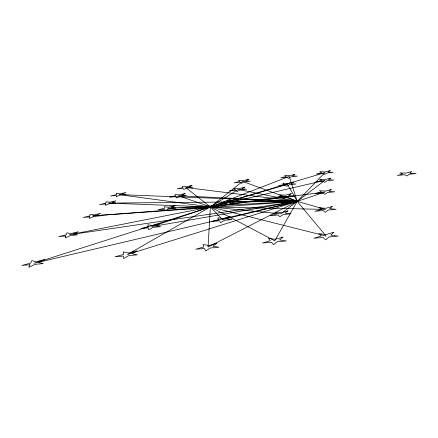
<?xml version="1.0" encoding="UTF-8"?>
<svg xmlns="http://www.w3.org/2000/svg" width="438" height="438" viewBox="0 0 438 438"><rect width="100%" height="100%" fill="white"/><g stroke="black" fill="none" stroke-linecap="round" stroke-linejoin="round"><path stroke-width="0.66" d="M210.382 206.928L208.061 247.027L297.221 201.392L325.193 191.997L210.382 206.928L92.746 215.874L297.221 201.392L325.527 209.419L210.382 206.928L108.558 203.095L297.221 201.392L324.832 172.627L210.382 206.928L34.126 263.265L297.221 201.392L326.025 236.011L210.382 206.928L178.458 195.742L297.221 201.392L289.244 176.426L210.382 206.928L151.608 226.638L297.221 201.392L287.476 184.272L210.382 206.928L69.363 234.779L297.221 201.392L274.736 240.801L210.382 206.928L185.624 187.497L297.221 201.392L127.338 254.566L210.382 206.928L238.387 189.435L297.221 201.392L222.493 219.619L210.382 206.928L119.054 194.609L297.221 201.392L284.799 196.147L210.382 206.928L167.65 208.181L297.221 201.392L242.619 181.409L210.382 206.928L280.813 213.843L324.974 180.33L210.382 206.928L231.998 201.573L297.221 201.392M123.532 251.998L123.472 254.462L115.09 256.75L123.483 256.049L123.593 258.59L128.854 255.589L137.357 254.834L132.101 253.711L137.045 250.821L128.767 253.033L123.532 251.998M105.695 203.988L105.607 205.34L109.571 203.604L115.703 202.975L112.029 202.515L115.796 200.823L109.686 202.23L105.996 201.809L105.788 203.139L99.634 204.584L105.695 203.988M116.503 193.476L116.398 194.669L110.59 196.005L116.366 195.43L116.377 196.64L120.067 195.052L125.909 194.45L122.35 194.061L125.848 192.517L120.078 193.826L116.503 193.476M89.615 216.887L89.357 218.469L93.765 216.481L100.329 215.83L96.491 215.239L100.669 213.317L94.05 214.877L90.195 214.335L89.817 215.89L83.132 217.5L89.615 216.887M65.809 235.978L65.267 237.933L70.354 235.556L77.553 234.872L73.507 234.067L78.331 231.762L70.929 233.574L66.866 232.835L66.198 234.746L58.714 236.613L65.809 235.978M29.91 264.766L28.837 267.361L35.045 264.322L43.181 263.599L38.883 262.428L44.753 259.493L36.146 261.705L31.826 260.621L30.633 263.139L21.9 265.428L29.91 264.766M411.381 171.723L409.952 173.295L416.1 173.579L408.988 174.302L407.378 175.923L404.471 174.757L397.381 175.446L402.686 174.017L399.993 172.868L406.064 173.119L411.381 171.723M333.619 232.343L330.794 235.146L338.218 236.131L328.911 236.958L325.806 239.871L323.009 237.467L313.772 238.239L321.328 235.967L318.815 233.635L326.113 234.544L333.619 232.343M332.152 206.512L329.677 208.685L336.121 209.32L328.029 210.092L325.325 212.342L322.899 210.569L314.862 211.297L321.432 209.457L319.236 207.721L325.604 208.302L332.152 206.512M282.893 237.111L279.504 239.936L286.353 240.96L277.259 241.771L273.575 244.705L271.494 242.269L262.482 243.019L270.257 240.741L268.428 238.371L275.179 239.312L282.893 237.111M331.188 189.55L328.943 191.351L334.752 191.795L327.454 192.517L325.007 194.379L322.822 192.972L315.568 193.656L321.497 192.079L319.516 190.694L325.27 191.088L331.188 189.55M287.865 210.919L284.963 213.114L290.974 213.782L283.041 214.538L279.898 216.81L278.015 215.003L270.142 215.715L276.887 213.87L275.217 212.101L281.163 212.709L287.865 210.919M330.537 178.162L328.451 179.739L333.838 180.067L327.066 180.757L324.799 182.378L322.773 181.184L316.044 181.847L321.547 180.434L319.707 179.257L325.045 179.542L330.537 178.162M330.11 170.639L328.128 172.074L333.23 172.331L326.814 172.999L324.662 174.472L322.74 173.41L316.362 174.05L321.574 172.742L319.828 171.696L324.892 171.92L330.11 170.639M291.139 193.678L288.549 195.507L294.002 195.972L286.83 196.684L284.032 198.567L282.286 197.127L275.173 197.801L281.24 196.219L279.685 194.8L285.094 195.222L291.139 193.678M216.93 243.309L212.824 246.167L218.945 247.235L210.12 248.023L205.707 250.99L204.535 248.505L195.802 249.227L203.856 246.944L202.898 244.535L208.953 245.515L216.93 243.309M293.34 182.088L290.952 183.686L296.028 184.037L289.376 184.716L286.797 186.358L285.154 185.137L278.541 185.789L284.163 184.365L282.691 183.161L287.733 183.473L293.34 182.088M230.098 216.668L226.643 218.896L232.096 219.597L224.371 220.336L220.67 222.641L219.482 220.79L211.828 221.48L218.781 219.624L217.779 217.817L223.188 218.463L230.098 216.668M294.796 174.423L292.54 175.873L297.369 176.158L291.051 176.81L288.626 178.31L287.049 177.22L280.769 177.85L286.096 176.536L284.678 175.457L289.48 175.709L294.796 174.423M238.792 199.076L235.748 200.933L240.741 201.431L233.744 202.132L230.487 204.042L229.309 202.559L222.373 203.216L228.614 201.622L227.607 200.171L232.578 200.626L238.792 199.076M244.645 187.229L241.869 188.849L246.55 189.232L240.04 189.9L237.073 191.57L235.918 190.311L229.457 190.941L235.228 189.517L234.231 188.274L238.896 188.619L244.645 187.229M248.527 179.377L245.915 180.856L250.388 181.168L244.201 181.808L241.42 183.33L240.281 182.208L234.144 182.821L239.608 181.502L238.617 180.396L243.079 180.67L248.527 179.377M159.854 223.654L155.758 225.92L160.549 226.67L153.07 227.382L148.712 229.72L148.34 227.82L140.948 228.488L148.154 226.627L147.934 224.771L152.714 225.46L159.854 223.654M174.97 205.652L171.395 207.541L175.846 208.088L169.052 208.762L165.252 210.711L164.748 209.178L158.025 209.818L164.474 208.214L164.119 206.714L168.564 207.212L174.97 205.652M185.175 193.503L181.934 195.156L186.15 195.578L179.815 196.224L176.377 197.927L175.802 196.624L169.528 197.237L175.485 195.802L175.047 194.521L179.257 194.899L185.175 193.503M191.948 185.438L188.926 186.949L192.972 187.294L186.944 187.918L183.736 189.468L183.128 188.307L177.155 188.904L182.783 187.573L182.301 186.424L186.353 186.736L191.948 185.438"/></g></svg>
